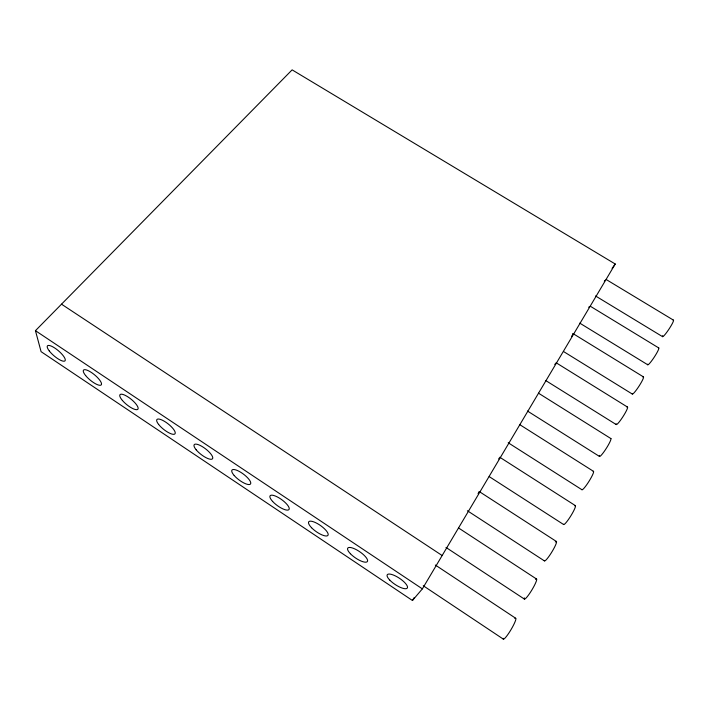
<?xml version="1.0" encoding="UTF-8"?>
<svg xmlns="http://www.w3.org/2000/svg" width="709" height="709" viewBox="0 0 709 709"><rect width="100%" height="100%" fill="white"/><g stroke="black" fill="none" stroke-linecap="round" stroke-linejoin="round"><path stroke-width="1.06" d="M588.798 307.387L589.179 306.696M604.316 281.313L604.786 280.489M422.36 588.869L615.235 264.005L292.117 69.863L35.45 330.678L41.087 351.664L412.443 600.496L422.36 588.869L35.45 330.678M412.443 600.496L414.136 597.643M612.097 268.401L615.235 264.005M606.089 279.452L673.408 320.105M595.542 295.963L662.623 336.695M590.65 306.439L658.741 347.933M579.758 323.127L647.769 364.789M572.845 333.478L643.471 376.904M563.655 351.602L632.304 394.053M556.069 362.724L627.554 407.099M545.753 380.565L616.192 424.54M538.494 393.185L610.954 438.596M527.496 411.06L599.548 456.49M519.635 424.567L593.451 471.308M508.211 442.762L581.974 489.751M499.792 457.252L575.362 505.614M489.183 476.59L563.611 524.518M479.399 491.647L556.441 541.499M467.399 510.746L544.397 560.881M458.572 527.983L536.624 579.076M445.979 547.428L524.474 599.14M61.515 304.188L442.15 555.528M435.326 565.029L515.673 618.248M423.264 585.74L503.346 639.137M479.045 491.656A11.291 0.558 -58 0 1 478.867 492.108M478.54 492.782A11.291 0.558 -58 0 1 478.079 493.65M555.253 363.779A10.316 0.47 -57.6 0 1 554.819 364.577M499.083 458.2A11.007 0.532 -57.9 0 1 498.666 459.007M572.845 334.09A10.13 0.452 -57.5 0 1 572.562 334.648M572.154 335.392A10.13 0.452 -57.5 0 1 571.64 336.314M514.849 618.576A12.133 1.755 -59.3 0 1 511.145 629.424A12.133 1.755 -59.3 0 1 503.168 638.366M535.534 579.386A11.752 1.693 -58.9 0 1 531.812 590.074A11.752 1.693 -58.9 0 1 524.332 597.882M673.133 320.184A9.908 1.196 -56.6 0 1 668.436 329.933A9.908 1.196 -56.6 0 1 662.658 335.649M658.484 347.959A10.059 1.25 -56.8 0 1 653.982 357.549A10.059 1.25 -56.8 0 1 647.698 364.196M642.868 377.091A10.236 1.303 -57 0 1 639.341 385.643A10.236 1.303 -57 0 1 632.224 393.805M626.986 407.188A10.422 1.365 -57.3 0 1 622.75 416.998A10.422 1.365 -57.3 0 1 616.218 423.725M593.141 471.361A10.865 1.489 -57.9 0 1 589.17 481.039A10.865 1.489 -57.9 0 1 581.832 489.547M610.759 438.481A10.635 1.427 -57.6 0 1 605.424 449.71A10.635 1.427 -57.6 0 1 599.468 455.408M574.662 505.827A11.131 1.551 -58.2 0 1 571.224 515.23A11.131 1.551 -58.2 0 1 563.495 524.243M555.271 541.995A11.424 1.622 -58.5 0 1 552.435 551.017A11.424 1.622 -58.5 0 1 544.308 560.535M311.579 527.744A11.761 3.731 35.1 0 0 327.93 535.384A11.761 3.731 35.1 0 0 315.496 522.604A11.761 3.731 35.1 0 0 311.579 527.744M272.628 501.449A11.672 3.687 36 0 0 288.891 509.638A11.672 3.687 36 0 0 277.166 496.858A11.672 3.687 36 0 0 272.628 501.449M234.183 475.5A11.601 3.651 36.8 0 0 250.33 484.176A11.601 3.651 36.8 0 0 239.208 471.396A11.601 3.651 36.8 0 0 234.183 475.5M49.311 350.99A11.557 3.359 40.4 0 0 64.776 361.023A11.557 3.359 40.4 0 0 54.637 347.933A11.557 3.359 40.4 0 0 49.311 350.99M122.391 400.434A11.521 3.483 39.1 0 0 137.83 409.27A11.521 3.483 39.1 0 0 126.636 396.109A11.521 3.483 39.1 0 0 122.391 400.434M85.665 375.602A11.53 3.421 39.7 0 0 101.103 385.005A11.53 3.421 39.7 0 0 90.397 371.844A11.53 3.421 39.7 0 0 85.665 375.602M158.612 424.416A11.53 3.545 38.3 0 0 174.565 434.156A11.53 3.545 38.3 0 0 164.656 421.456A11.53 3.545 38.3 0 0 158.612 424.416M196.154 449.79A11.557 3.598 37.6 0 0 212.213 459.024A11.557 3.598 37.6 0 0 201.746 446.289A11.557 3.598 37.6 0 0 196.154 449.79M350.414 553.738A11.876 3.758 34.3 0 0 367.253 561.679A11.876 3.758 34.3 0 0 355.067 549.041A11.876 3.758 34.3 0 0 350.414 553.738M389.711 580.042A12.018 3.784 33.5 0 0 407.055 588.302A12.018 3.784 33.5 0 0 395.126 575.805A12.018 3.784 33.5 0 0 389.711 580.042"/></g></svg>
